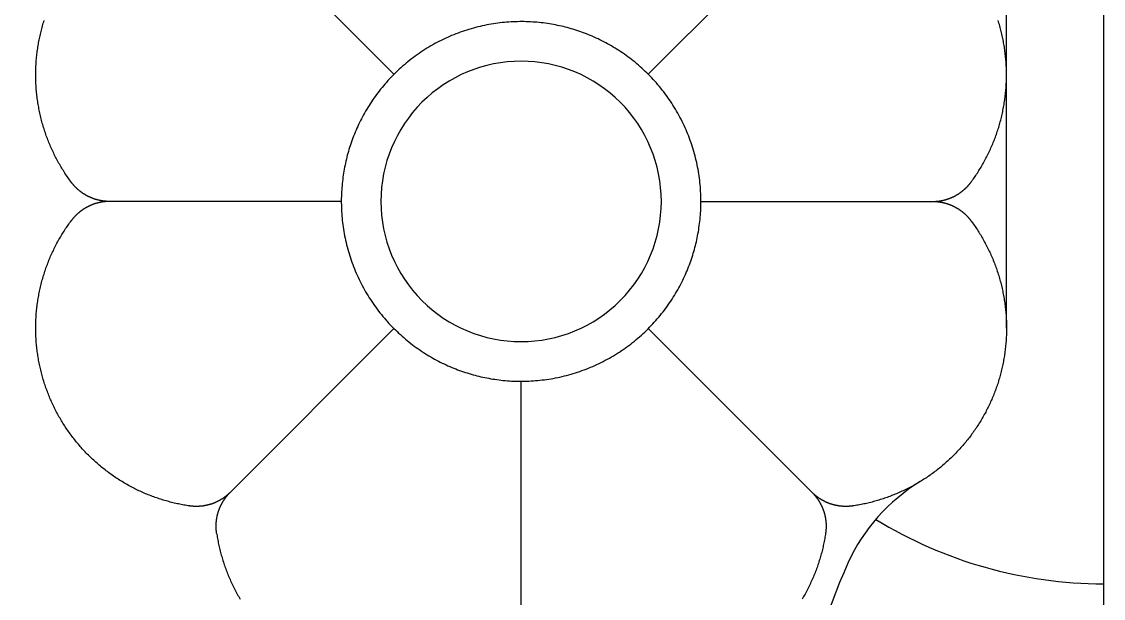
# Model space of a CAD drawing. Extents: x -111 to 2985, y -118 to 122.
# Drawn here: x 109.58 to 115.93, y 108.78 to 112.16 of the extents above; entities that cross this region are included whole.
import ezdxf

# ---------------------------------------------------------------- set-up
doc = ezdxf.new("R2010")
doc.units = 0
doc.layers.add('LAYER_03', color=5, linetype='CONTINUOUS')

msp = doc.modelspace()

# ---------------------------------------------------------------- linework, layer by layer
at = {"layer": 'LAYER_03'}
for points in [[(115.9333, 121.5617), (115.9333, 84.8376)], [(115.3644, 110.363), (115.3644, 114.7293)], [(110.8041, 112.8158), (111.7666, 111.8533)], [(113.2602, 111.8533), (114.2227, 112.8158)], [(111.4573, 111.1065), (110.0961, 111.1065), (110.0941, 111.1065), (110.0921, 111.1065), (110.0902, 111.1065), (110.0882, 111.1066), (110.0862, 111.1067), (110.0842, 111.1067), (110.0823, 111.1068), (110.0803, 111.1069), (110.0783, 111.107), (110.0763, 111.1072), (110.0743, 111.1073), (110.0723, 111.1075), (110.0703, 111.1077), (110.0683, 111.1079), (110.0663, 111.1081), (110.0643, 111.1083), (110.0623, 111.1085), (110.0603, 111.1088), (110.0583, 111.109), (110.0563, 111.1093), (110.0543, 111.1096), (110.0523, 111.1099), (110.0503, 111.1102), (110.0483, 111.1106), (110.0463, 111.1109), (110.0443, 111.1113), (110.0423, 111.1117), (110.0403, 111.1121), (110.0383, 111.1125), (110.0363, 111.1129), (110.0343, 111.1134), (110.0323, 111.1138), (110.0303, 111.1143), (110.0283, 111.1148), (110.0263, 111.1153), (110.0243, 111.1158), (110.0224, 111.1164), (110.0204, 111.1169), (110.0184, 111.1175), (110.0164, 111.118), (110.0144, 111.1186), (110.0125, 111.1192), (110.0105, 111.1199), (110.0085, 111.1205), (110.0066, 111.1212), (110.0046, 111.1218), (110.0027, 111.1225), (110.0007, 111.1232), (109.9988, 111.1239), (109.9969, 111.1246), (109.9949, 111.1254), (109.993, 111.1261), (109.9911, 111.1269), (109.9891, 111.1277), (109.9872, 111.1285), (109.9853, 111.1293), (109.9834, 111.1301), (109.9815, 111.131), (109.9796, 111.1318), (109.9777, 111.1327), (109.9759, 111.1336), (109.974, 111.1345), (109.9721, 111.1354), (109.9703, 111.1363), (109.9684, 111.1372), (109.9666, 111.1382), (109.9647, 111.1392), (109.9629, 111.1401), (109.9611, 111.1411), (109.9593, 111.1421), (109.9575, 111.1432), (109.9557, 111.1442), (109.9539, 111.1452), (109.9521, 111.1463), (109.9503, 111.1474), (109.9485, 111.1485), (109.9468, 111.1496), (109.945, 111.1507), (109.9433, 111.1518), (109.9416, 111.1529), (109.9398, 111.1541), (109.9381, 111.1552), (109.9364, 111.1564), (109.9347, 111.1576), (109.9331, 111.1588), (109.9314, 111.16), (109.9297, 111.1612), (109.9281, 111.1624), (109.9264, 111.1637), (109.9248, 111.1649), (109.9232, 111.1662), (109.9216, 111.1675), (109.9199, 111.1687), (109.9184, 111.17), (109.9168, 111.1713), (109.9152, 111.1727), (109.9136, 111.174), (109.9121, 111.1753), (109.9106, 111.1767), (109.909, 111.178), (109.9075, 111.1794), (109.906, 111.1808), (109.9045, 111.1822), (109.9031, 111.1835), (109.9016, 111.1849), (109.9001, 111.1864), (109.8987, 111.1878), (109.8973, 111.1892), (109.8958, 111.1907), (109.8944, 111.1921), (109.893, 111.1936), (109.8917, 111.195), (109.8903, 111.1965), (109.8889, 111.198), (109.8876, 111.1995), (109.8862, 111.201), (109.8849, 111.2025), (109.8836, 111.204), (109.8823, 111.2055), (109.881, 111.207), (109.8798, 111.2085), (109.8785, 111.2101), (109.8773, 111.2116), (109.876, 111.2132), (109.8748, 111.2147), (109.8736, 111.2163), (109.8724, 111.2179), (109.8712, 111.2194), (109.8664, 111.226), (109.8616, 111.2326), (109.8568, 111.2393), (109.8521, 111.246), (109.8474, 111.2527), (109.8428, 111.2595), (109.8382, 111.2664), (109.8337, 111.2733), (109.8292, 111.2803), (109.8247, 111.2873), (109.8203, 111.2943), (109.816, 111.3014), (109.8117, 111.3085), (109.8074, 111.3157), (109.8032, 111.323), (109.7991, 111.3302), (109.795, 111.3376), (109.7909, 111.3449), (109.7869, 111.3523), (109.783, 111.3598), (109.7791, 111.3673), (109.7753, 111.3748), (109.7715, 111.3824), (109.7678, 111.39), (109.7641, 111.3977), (109.7605, 111.4054), (109.757, 111.4131), (109.7535, 111.4209), (109.75, 111.4287), (109.7467, 111.4365), (109.7433, 111.4444), (109.7401, 111.4523), (109.7369, 111.4603), (109.7338, 111.4682), (109.7307, 111.4763), (109.7277, 111.4843), (109.7247, 111.4924), (109.7218, 111.5005), (109.719, 111.5087), (109.7163, 111.5168), (109.7136, 111.525), (109.711, 111.5333), (109.7084, 111.5415), (109.7059, 111.5498), (109.7035, 111.5581), (109.7011, 111.5665), (109.6988, 111.5748), (109.6966, 111.5832), (109.6945, 111.5916), (109.6924, 111.6), (109.6903, 111.6085), (109.6884, 111.6169), (109.6865, 111.6254), (109.6847, 111.6339), (109.6829, 111.6425), (109.6813, 111.651), (109.6797, 111.6596), (109.6781, 111.6681), (109.6767, 111.6767), (109.6753, 111.6853), (109.674, 111.6939), (109.6727, 111.7025), (109.6715, 111.7112), (109.6704, 111.7198), (109.6694, 111.7285), (109.6684, 111.7371), (109.6675, 111.7458), (109.6667, 111.7545), (109.6659, 111.7631), (109.6653, 111.7718), (109.6647, 111.7805), (109.6641, 111.7892), (109.6636, 111.7979), (109.6633, 111.8066), (109.6629, 111.8153), (109.6627, 111.824), (109.6625, 111.8326), (109.6624, 111.8413), (109.6624, 111.85), (109.6624, 111.8587), (109.6625, 111.8674), (109.6627, 111.876), (109.6629, 111.8847), (109.6633, 111.8933), (109.6636, 111.902), (109.6641, 111.9106), (109.6646, 111.9192), (109.6652, 111.9279), (109.6659, 111.9365), (109.6667, 111.945), (109.6675, 111.9536), (109.6683, 111.9622), (109.6693, 111.9707), (109.6703, 111.9792), (109.6714, 111.9877), (109.6725, 111.9962), (109.6738, 112.0047), (109.6751, 112.0132), (109.6764, 112.0216), (109.6778, 112.03), (109.6793, 112.0384), (109.6809, 112.0468), (109.6825, 112.0551), (109.6842, 112.0634), (109.6859, 112.0717), (109.6877, 112.08), (109.6896, 112.0882), (109.6915, 112.0964), (109.6935, 112.1046), (109.6956, 112.1128), (109.6977, 112.1209), (109.6999, 112.129), (109.7021, 112.1371), (109.7045, 112.1451), (109.7068, 112.1531), (109.7092, 112.1611), (109.7117, 112.1691)], [(113.5695, 111.1065), (114.9307, 111.1065), (114.9327, 111.1065), (114.9347, 111.1065), (114.9366, 111.1065), (114.9386, 111.1066), (114.9406, 111.1067), (114.9426, 111.1067), (114.9445, 111.1068), (114.9465, 111.1069), (114.9485, 111.107), (114.9505, 111.1072), (114.9525, 111.1073), (114.9545, 111.1075), (114.9565, 111.1077), (114.9585, 111.1079), (114.9605, 111.1081), (114.9625, 111.1083), (114.9645, 111.1085), (114.9665, 111.1088), (114.9685, 111.109), (114.9705, 111.1093), (114.9725, 111.1096), (114.9745, 111.1099), (114.9765, 111.1102), (114.9785, 111.1106), (114.9805, 111.1109), (114.9825, 111.1113), (114.9845, 111.1117), (114.9865, 111.1121), (114.9885, 111.1125), (114.9905, 111.1129), (114.9925, 111.1134), (114.9945, 111.1138), (114.9965, 111.1143), (114.9985, 111.1148), (115.0005, 111.1153), (115.0025, 111.1158), (115.0044, 111.1164), (115.0064, 111.1169), (115.0084, 111.1175), (115.0104, 111.118), (115.0123, 111.1186), (115.0143, 111.1192), (115.0163, 111.1199), (115.0182, 111.1205), (115.0202, 111.1212), (115.0222, 111.1218), (115.0241, 111.1225), (115.0261, 111.1232), (115.028, 111.1239), (115.0299, 111.1246), (115.0319, 111.1254), (115.0338, 111.1261), (115.0357, 111.1269), (115.0377, 111.1277), (115.0396, 111.1285), (115.0415, 111.1293), (115.0434, 111.1301), (115.0453, 111.131), (115.0472, 111.1318), (115.0491, 111.1327), (115.0509, 111.1336), (115.0528, 111.1345), (115.0547, 111.1354), (115.0565, 111.1363), (115.0584, 111.1372), (115.0602, 111.1382), (115.0621, 111.1392), (115.0639, 111.1401), (115.0657, 111.1411), (115.0675, 111.1421), (115.0693, 111.1432), (115.0711, 111.1442), (115.0729, 111.1452), (115.0747, 111.1463), (115.0765, 111.1474), (115.0783, 111.1485), (115.08, 111.1496), (115.0818, 111.1507), (115.0835, 111.1518), (115.0852, 111.1529), (115.0869, 111.1541), (115.0887, 111.1552), (115.0904, 111.1564), (115.0921, 111.1576), (115.0937, 111.1588), (115.0954, 111.16), (115.0971, 111.1612), (115.0987, 111.1624), (115.1004, 111.1637), (115.102, 111.1649), (115.1036, 111.1662), (115.1052, 111.1675), (115.1068, 111.1687), (115.1084, 111.17), (115.11, 111.1713), (115.1116, 111.1727), (115.1131, 111.174), (115.1147, 111.1753), (115.1162, 111.1767), (115.1178, 111.178), (115.1193, 111.1794), (115.1208, 111.1808), (115.1223, 111.1822), (115.1237, 111.1835), (115.1252, 111.1849), (115.1267, 111.1864), (115.1281, 111.1878), (115.1295, 111.1892), (115.131, 111.1907), (115.1324, 111.1921), (115.1338, 111.1936), (115.1351, 111.195), (115.1365, 111.1965), (115.1379, 111.198), (115.1392, 111.1995), (115.1406, 111.201), (115.1419, 111.2025), (115.1432, 111.204), (115.1445, 111.2055), (115.1458, 111.207), (115.147, 111.2085), (115.1483, 111.2101), (115.1495, 111.2116), (115.1508, 111.2132), (115.152, 111.2147), (115.1532, 111.2163), (115.1544, 111.2179), (115.1556, 111.2194), (115.1604, 111.226), (115.1652, 111.2326), (115.17, 111.2393), (115.1747, 111.246), (115.1794, 111.2527), (115.184, 111.2595), (115.1886, 111.2664), (115.1931, 111.2733), (115.1976, 111.2803), (115.2021, 111.2873), (115.2065, 111.2943), (115.2108, 111.3014), (115.2151, 111.3085), (115.2194, 111.3157), (115.2236, 111.323), (115.2277, 111.3302), (115.2318, 111.3376), (115.2359, 111.3449), (115.2399, 111.3523), (115.2438, 111.3598), (115.2477, 111.3673), (115.2515, 111.3748), (115.2553, 111.3824), (115.259, 111.39), (115.2627, 111.3977), (115.2663, 111.4054), (115.2698, 111.4131), (115.2733, 111.4209), (115.2768, 111.4287), (115.2801, 111.4365), (115.2835, 111.4444), (115.2867, 111.4523), (115.2899, 111.4603), (115.293, 111.4682), (115.2961, 111.4763), (115.2991, 111.4843), (115.3021, 111.4924), (115.3049, 111.5005), (115.3078, 111.5087), (115.3105, 111.5168), (115.3132, 111.525), (115.3158, 111.5333), (115.3184, 111.5415), (115.3209, 111.5498), (115.3233, 111.5581), (115.3257, 111.5665), (115.328, 111.5748), (115.3302, 111.5832), (115.3323, 111.5916), (115.3344, 111.6), (115.3365, 111.6085), (115.3384, 111.6169), (115.3403, 111.6254), (115.3421, 111.6339), (115.3438, 111.6425), (115.3455, 111.651), (115.3471, 111.6596), (115.3487, 111.6681), (115.3501, 111.6767), (115.3515, 111.6853), (115.3528, 111.6939), (115.3541, 111.7025), (115.3553, 111.7112), (115.3564, 111.7198), (115.3574, 111.7285), (115.3584, 111.7371), (115.3593, 111.7458), (115.3601, 111.7545), (115.3609, 111.7631), (115.3615, 111.7718), (115.3621, 111.7805), (115.3627, 111.7892), (115.3631, 111.7979), (115.3635, 111.8066), (115.3639, 111.8153), (115.3641, 111.824), (115.3643, 111.8326), (115.3644, 111.8413), (115.3644, 111.85), (115.3644, 111.8587), (115.3643, 111.8674), (115.3641, 111.876), (115.3639, 111.8847), (115.3635, 111.8933), (115.3631, 111.902), (115.3627, 111.9106), (115.3622, 111.9192), (115.3616, 111.9279), (115.3609, 111.9365), (115.3601, 111.945), (115.3593, 111.9536), (115.3585, 111.9622), (115.3575, 111.9707), (115.3565, 111.9792), (115.3554, 111.9877), (115.3543, 111.9962), (115.353, 112.0047), (115.3517, 112.0132), (115.3504, 112.0216), (115.349, 112.03), (115.3475, 112.0384), (115.3459, 112.0468), (115.3443, 112.0551), (115.3426, 112.0634), (115.3409, 112.0717), (115.3391, 112.08), (115.3372, 112.0882), (115.3353, 112.0964), (115.3333, 112.1046), (115.3312, 112.1128), (115.3291, 112.1209), (115.3269, 112.129), (115.3246, 112.1371), (115.3223, 112.1451), (115.32, 112.1531), (115.3175, 112.1611), (115.3151, 112.1691)], [(110.0961, 111.1065), (110.0941, 111.1065), (110.0921, 111.1065), (110.0902, 111.1064), (110.0882, 111.1064), (110.0862, 111.1063), (110.0842, 111.1062), (110.0823, 111.1061), (110.0803, 111.106), (110.0783, 111.1059), (110.0763, 111.1058), (110.0743, 111.1056), (110.0723, 111.1055), (110.0703, 111.1053), (110.0683, 111.1051), (110.0663, 111.1049), (110.0643, 111.1047), (110.0623, 111.1044), (110.0603, 111.1042), (110.0583, 111.1039), (110.0563, 111.1036), (110.0543, 111.1033), (110.0523, 111.103), (110.0503, 111.1027), (110.0483, 111.1024), (110.0463, 111.102), (110.0443, 111.1017), (110.0423, 111.1013), (110.0403, 111.1009), (110.0383, 111.1005), (110.0363, 111.1), (110.0343, 111.0996), (110.0323, 111.0991), (110.0303, 111.0987), (110.0283, 111.0982), (110.0263, 111.0977), (110.0243, 111.0971), (110.0224, 111.0966), (110.0204, 111.0961), (110.0184, 111.0955), (110.0164, 111.0949), (110.0144, 111.0943), (110.0125, 111.0937), (110.0105, 111.0931), (110.0085, 111.0925), (110.0066, 111.0918), (110.0046, 111.0911), (110.0027, 111.0905), (110.0007, 111.0898), (109.9988, 111.0891), (109.9969, 111.0883), (109.9949, 111.0876), (109.993, 111.0868), (109.9911, 111.0861), (109.9891, 111.0853), (109.9872, 111.0845), (109.9853, 111.0837), (109.9834, 111.0828), (109.9815, 111.082), (109.9796, 111.0811), (109.9777, 111.0803), (109.9759, 111.0794), (109.974, 111.0785), (109.9721, 111.0776), (109.9703, 111.0767), (109.9684, 111.0757), (109.9666, 111.0748), (109.9647, 111.0738), (109.9629, 111.0728), (109.9611, 111.0718), (109.9593, 111.0708), (109.9575, 111.0698), (109.9557, 111.0688), (109.9539, 111.0677), (109.9521, 111.0667), (109.9503, 111.0656), (109.9485, 111.0645), (109.9468, 111.0634), (109.945, 111.0623), (109.9433, 111.0612), (109.9416, 111.06), (109.9398, 111.0589), (109.9381, 111.0577), (109.9364, 111.0566), (109.9347, 111.0554), (109.9331, 111.0542), (109.9314, 111.053), (109.9297, 111.0518), (109.9281, 111.0505), (109.9264, 111.0493), (109.9248, 111.048), (109.9232, 111.0468), (109.9216, 111.0455), (109.9199, 111.0442), (109.9184, 111.0429), (109.9168, 111.0416), (109.9152, 111.0403), (109.9136, 111.039), (109.9121, 111.0376), (109.9106, 111.0363), (109.909, 111.0349), (109.9075, 111.0336), (109.906, 111.0322), (109.9045, 111.0308), (109.9031, 111.0294), (109.9016, 111.028), (109.9001, 111.0266), (109.8987, 111.0252), (109.8973, 111.0237), (109.8958, 111.0223), (109.8944, 111.0209), (109.893, 111.0194), (109.8917, 111.0179), (109.8903, 111.0165), (109.8889, 111.015), (109.8876, 111.0135), (109.8862, 111.012), (109.8849, 111.0105), (109.8836, 111.009), (109.8823, 111.0075), (109.881, 111.006), (109.8798, 111.0044), (109.8785, 111.0029), (109.8773, 111.0013), (109.876, 110.9998), (109.8748, 110.9982), (109.8736, 110.9967), (109.8724, 110.9951), (109.8712, 110.9935)], [(114.9307, 111.1065), (114.9327, 111.1065), (114.9347, 111.1065), (114.9366, 111.1064), (114.9386, 111.1064), (114.9406, 111.1063), (114.9426, 111.1062), (114.9445, 111.1061), (114.9465, 111.106), (114.9485, 111.1059), (114.9505, 111.1058), (114.9525, 111.1056), (114.9545, 111.1055), (114.9565, 111.1053), (114.9585, 111.1051), (114.9605, 111.1049), (114.9625, 111.1047), (114.9645, 111.1044), (114.9665, 111.1042), (114.9685, 111.1039), (114.9705, 111.1036), (114.9725, 111.1033), (114.9745, 111.103), (114.9765, 111.1027), (114.9785, 111.1024), (114.9805, 111.102), (114.9825, 111.1017), (114.9845, 111.1013), (114.9865, 111.1009), (114.9885, 111.1005), (114.9905, 111.1), (114.9925, 111.0996), (114.9945, 111.0991), (114.9965, 111.0987), (114.9985, 111.0982), (115.0005, 111.0977), (115.0025, 111.0971), (115.0044, 111.0966), (115.0064, 111.0961), (115.0084, 111.0955), (115.0104, 111.0949), (115.0123, 111.0943), (115.0143, 111.0937), (115.0163, 111.0931), (115.0182, 111.0925), (115.0202, 111.0918), (115.0222, 111.0911), (115.0241, 111.0905), (115.0261, 111.0898), (115.028, 111.0891), (115.0299, 111.0883), (115.0319, 111.0876), (115.0338, 111.0868), (115.0357, 111.0861), (115.0377, 111.0853), (115.0396, 111.0845), (115.0415, 111.0837), (115.0434, 111.0828), (115.0453, 111.082), (115.0472, 111.0811), (115.0491, 111.0803), (115.0509, 111.0794), (115.0528, 111.0785), (115.0547, 111.0776), (115.0565, 111.0767), (115.0584, 111.0757), (115.0602, 111.0748), (115.0621, 111.0738), (115.0639, 111.0728), (115.0657, 111.0718), (115.0675, 111.0708), (115.0693, 111.0698), (115.0711, 111.0688), (115.0729, 111.0677), (115.0747, 111.0667), (115.0765, 111.0656), (115.0783, 111.0645), (115.08, 111.0634), (115.0818, 111.0623), (115.0835, 111.0612), (115.0852, 111.06), (115.0869, 111.0589), (115.0887, 111.0577), (115.0904, 111.0566), (115.0921, 111.0554), (115.0937, 111.0542), (115.0954, 111.053), (115.0971, 111.0518), (115.0987, 111.0505), (115.1004, 111.0493), (115.102, 111.048), (115.1036, 111.0468), (115.1052, 111.0455), (115.1068, 111.0442), (115.1084, 111.0429), (115.11, 111.0416), (115.1116, 111.0403), (115.1131, 111.039), (115.1147, 111.0376), (115.1162, 111.0363), (115.1178, 111.0349), (115.1193, 111.0336), (115.1208, 111.0322), (115.1223, 111.0308), (115.1237, 111.0294), (115.1252, 111.028), (115.1267, 111.0266), (115.1281, 111.0252), (115.1295, 111.0237), (115.131, 111.0223), (115.1324, 111.0209), (115.1338, 111.0194), (115.1351, 111.0179), (115.1365, 111.0165), (115.1379, 111.015), (115.1392, 111.0135), (115.1406, 111.012), (115.1419, 111.0105), (115.1432, 111.009), (115.1445, 111.0075), (115.1458, 111.006), (115.147, 111.0044), (115.1483, 111.0029), (115.1495, 111.0013), (115.1508, 110.9998), (115.152, 110.9982), (115.1532, 110.9967), (115.1544, 110.9951), (115.1556, 110.9935)], [(111.7666, 110.3597), (110.8041, 109.3972), (110.8027, 109.3958), (110.8013, 109.3944), (110.7999, 109.393), (110.7984, 109.3917), (110.797, 109.3903), (110.7955, 109.389), (110.7941, 109.3876), (110.7926, 109.3863), (110.7911, 109.385), (110.7896, 109.3837), (110.7881, 109.3824), (110.7866, 109.3811), (110.785, 109.3798), (110.7835, 109.3785), (110.7819, 109.3772), (110.7804, 109.376), (110.7788, 109.3747), (110.7772, 109.3735), (110.7756, 109.3723), (110.774, 109.3711), (110.7723, 109.3699), (110.7707, 109.3687), (110.7691, 109.3675), (110.7674, 109.3663), (110.7657, 109.3651), (110.7641, 109.364), (110.7624, 109.3628), (110.7607, 109.3617), (110.759, 109.3606), (110.7573, 109.3595), (110.7555, 109.3584), (110.7538, 109.3573), (110.7521, 109.3562), (110.7503, 109.3551), (110.7485, 109.3541), (110.7468, 109.3531), (110.745, 109.352), (110.7432, 109.351), (110.7414, 109.35), (110.7396, 109.349), (110.7378, 109.3481), (110.736, 109.3471), (110.7341, 109.3461), (110.7323, 109.3452), (110.7304, 109.3443), (110.7286, 109.3434), (110.7267, 109.3425), (110.7249, 109.3416), (110.723, 109.3407), (110.7211, 109.3399), (110.7192, 109.339), (110.7173, 109.3382), (110.7154, 109.3374), (110.7135, 109.3366), (110.7116, 109.3358), (110.7096, 109.335), (110.7077, 109.3342), (110.7058, 109.3335), (110.7038, 109.3328), (110.7019, 109.332), (110.6999, 109.3313), (110.698, 109.3306), (110.696, 109.33), (110.694, 109.3293), (110.6921, 109.3287), (110.6901, 109.328), (110.6881, 109.3274), (110.6861, 109.3268), (110.6841, 109.3262), (110.6821, 109.3257), (110.6801, 109.3251), (110.6781, 109.3246), (110.6761, 109.324), (110.6741, 109.3235), (110.6721, 109.323), (110.6701, 109.3225), (110.6681, 109.3221), (110.6661, 109.3216), (110.664, 109.3212), (110.662, 109.3208), (110.66, 109.3204), (110.6579, 109.32), (110.6559, 109.3196), (110.6539, 109.3192), (110.6518, 109.3189), (110.6498, 109.3185), (110.6478, 109.3182), (110.6457, 109.3179), (110.6437, 109.3176), (110.6417, 109.3174), (110.6396, 109.3171), (110.6376, 109.3169), (110.6355, 109.3167), (110.6335, 109.3164), (110.6314, 109.3163), (110.6294, 109.3161), (110.6274, 109.3159), (110.6253, 109.3158), (110.6233, 109.3156), (110.6213, 109.3155), (110.6192, 109.3154), (110.6172, 109.3153), (110.6151, 109.3152), (110.6131, 109.3152), (110.6111, 109.3151), (110.6091, 109.3151), (110.607, 109.3151), (110.605, 109.3151), (110.603, 109.3151), (110.601, 109.3151), (110.599, 109.3152), (110.5969, 109.3152), (110.5949, 109.3153), (110.5929, 109.3154), (110.5909, 109.3155), (110.5889, 109.3156), (110.5869, 109.3157), (110.5849, 109.3159), (110.5829, 109.316), (110.581, 109.3162), (110.579, 109.3164), (110.577, 109.3166), (110.575, 109.3168), (110.5731, 109.317), (110.5711, 109.3173), (110.5691, 109.3175), (110.5672, 109.3178), (110.5652, 109.3181), (110.5572, 109.3193), (110.5491, 109.3205), (110.541, 109.3219), (110.5329, 109.3233), (110.5249, 109.3248), (110.5168, 109.3263), (110.5087, 109.3279), (110.5006, 109.3296), (110.4925, 109.3313), (110.4844, 109.3331), (110.4763, 109.335), (110.4682, 109.337), (110.4601, 109.339), (110.452, 109.341), (110.4439, 109.3432), (110.4359, 109.3454), (110.4278, 109.3477), (110.4197, 109.35), (110.4117, 109.3524), (110.4036, 109.3549), (110.3956, 109.3575), (110.3875, 109.3601), (110.3795, 109.3628), (110.3715, 109.3655), (110.3635, 109.3683), (110.3555, 109.3712), (110.3475, 109.3742), (110.3395, 109.3772), (110.3316, 109.3803), (110.3236, 109.3835), (110.3157, 109.3867), (110.3078, 109.39), (110.2999, 109.3934), (110.2921, 109.3968), (110.2842, 109.4003), (110.2764, 109.4038), (110.2686, 109.4075), (110.2609, 109.4112), (110.2531, 109.4149), (110.2454, 109.4188), (110.2377, 109.4227), (110.23, 109.4266), (110.2223, 109.4307), (110.2147, 109.4348), (110.2071, 109.4389), (110.1996, 109.4432), (110.192, 109.4474), (110.1845, 109.4518), (110.1771, 109.4562), (110.1696, 109.4607), (110.1622, 109.4652), (110.1549, 109.4699), (110.1475, 109.4745), (110.1402, 109.4793), (110.133, 109.484), (110.1258, 109.4889), (110.1186, 109.4938), (110.1114, 109.4988), (110.1043, 109.5038), (110.0973, 109.5089), (110.0902, 109.5141), (110.0832, 109.5193), (110.0763, 109.5246), (110.0694, 109.5299), (110.0626, 109.5353), (110.0558, 109.5407), (110.049, 109.5462), (110.0423, 109.5517), (110.0356, 109.5574), (110.029, 109.563), (110.0224, 109.5687), (110.0159, 109.5745), (110.0094, 109.5803), (110.003, 109.5862), (109.9966, 109.5921), (109.9903, 109.5981), (109.984, 109.6041), (109.9778, 109.6101), (109.9717, 109.6163), (109.9655, 109.6224), (109.9595, 109.6286), (109.9535, 109.6349), (109.9475, 109.6412), (109.9416, 109.6475), (109.9358, 109.6539), (109.93, 109.6603), (109.9243, 109.6668), (109.9187, 109.6733), (109.913, 109.6799), (109.9075, 109.6865), (109.902, 109.6931), (109.8966, 109.6998), (109.8912, 109.7065), (109.8859, 109.7132), (109.8806, 109.72), (109.8755, 109.7268), (109.8703, 109.7337), (109.8653, 109.7406), (109.8603, 109.7475), (109.8553, 109.7545), (109.8504, 109.7614), (109.8456, 109.7685), (109.8409, 109.7755), (109.8362, 109.7826), (109.8315, 109.7897), (109.827, 109.7968), (109.8225, 109.804), (109.818, 109.8111), (109.8137, 109.8183), (109.8093, 109.8256), (109.8051, 109.8328), (109.8009, 109.8401), (109.7968, 109.8474), (109.7927, 109.8547), (109.7887, 109.862), (109.7848, 109.8694), (109.781, 109.8768), (109.7772, 109.8842), (109.7734, 109.8916), (109.7698, 109.899), (109.7662, 109.9064), (109.7626, 109.9139), (109.7592, 109.9213), (109.7557, 109.9288), (109.7524, 109.9363), (109.7491, 109.9438), (109.7459, 109.9513), (109.7428, 109.9588), (109.7397, 109.9664), (109.7366, 109.974), (109.7336, 109.9816), (109.7307, 109.9893), (109.7278, 109.997), (109.725, 110.0047), (109.7222, 110.0125), (109.7195, 110.0203), (109.7169, 110.0281), (109.7143, 110.036), (109.7117, 110.0439), (109.7092, 110.0518), (109.7068, 110.0598), (109.7045, 110.0678), (109.7021, 110.0759), (109.6999, 110.0839), (109.6977, 110.092), (109.6956, 110.1002), (109.6935, 110.1083), (109.6915, 110.1165), (109.6896, 110.1247), (109.6877, 110.133), (109.6859, 110.1412), (109.6842, 110.1495), (109.6825, 110.1579), (109.6809, 110.1662), (109.6793, 110.1746), (109.6778, 110.183), (109.6764, 110.1914), (109.6751, 110.1998), (109.6738, 110.2083), (109.6725, 110.2167), (109.6714, 110.2252), (109.6703, 110.2337), (109.6693, 110.2423), (109.6683, 110.2508), (109.6675, 110.2594), (109.6667, 110.2679), (109.6659, 110.2765), (109.6652, 110.2851), (109.6646, 110.2937), (109.6641, 110.3023), (109.6636, 110.311), (109.6633, 110.3196), (109.6629, 110.3283), (109.6627, 110.3369), (109.6625, 110.3456), (109.6624, 110.3543), (109.6624, 110.3629), (109.6624, 110.3716), (109.6625, 110.3803), (109.6627, 110.389), (109.6629, 110.3977), (109.6633, 110.4064), (109.6636, 110.4151), (109.6641, 110.4238), (109.6647, 110.4325), (109.6653, 110.4411), (109.6659, 110.4498), (109.6667, 110.4585), (109.6675, 110.4672), (109.6684, 110.4758), (109.6694, 110.4845), (109.6704, 110.4931), (109.6715, 110.5018), (109.6727, 110.5104), (109.674, 110.519), (109.6753, 110.5277), (109.6767, 110.5363), (109.6781, 110.5448), (109.6797, 110.5534), (109.6813, 110.562), (109.6829, 110.5705), (109.6847, 110.579), (109.6865, 110.5875), (109.6884, 110.596), (109.6903, 110.6045), (109.6924, 110.6129), (109.6945, 110.6214), (109.6966, 110.6298), (109.6988, 110.6382), (109.7011, 110.6465), (109.7035, 110.6548), (109.7059, 110.6632), (109.7084, 110.6714), (109.711, 110.6797), (109.7136, 110.6879), (109.7163, 110.6961), (109.719, 110.7043), (109.7218, 110.7124), (109.7247, 110.7206), (109.7277, 110.7286), (109.7307, 110.7367), (109.7338, 110.7447), (109.7369, 110.7527), (109.7401, 110.7607), (109.7433, 110.7686), (109.7467, 110.7764), (109.75, 110.7843), (109.7535, 110.7921), (109.757, 110.7999), (109.7605, 110.8076), (109.7641, 110.8153), (109.7678, 110.823), (109.7715, 110.8306), (109.7753, 110.8381), (109.7791, 110.8457), (109.783, 110.8532), (109.7869, 110.8606), (109.7909, 110.868), (109.795, 110.8754), (109.7991, 110.8827), (109.8032, 110.89), (109.8074, 110.8972), (109.8117, 110.9044), (109.816, 110.9116), (109.8203, 110.9187), (109.8247, 110.9257), (109.8292, 110.9327), (109.8337, 110.9397), (109.8382, 110.9466), (109.8428, 110.9534), (109.8474, 110.9602), (109.8521, 110.967), (109.8568, 110.9737), (109.8616, 110.9804), (109.8664, 110.987), (109.8712, 110.9935)], [(115.1556, 110.9935), (115.1604, 110.987), (115.1652, 110.9804), (115.17, 110.9737), (115.1747, 110.967), (115.1794, 110.9602), (115.184, 110.9534), (115.1886, 110.9466), (115.1931, 110.9397), (115.1976, 110.9327), (115.2021, 110.9257), (115.2065, 110.9187), (115.2108, 110.9116), (115.2151, 110.9044), (115.2194, 110.8972), (115.2236, 110.89), (115.2277, 110.8827), (115.2318, 110.8754), (115.2359, 110.868), (115.2399, 110.8606), (115.2438, 110.8532), (115.2477, 110.8457), (115.2515, 110.8381), (115.2553, 110.8306), (115.259, 110.823), (115.2627, 110.8153), (115.2663, 110.8076), (115.2698, 110.7999), (115.2733, 110.7921), (115.2768, 110.7843), (115.2801, 110.7764), (115.2835, 110.7686), (115.2867, 110.7607), (115.2899, 110.7527), (115.293, 110.7447), (115.2961, 110.7367), (115.2991, 110.7286), (115.3021, 110.7206), (115.3049, 110.7124), (115.3078, 110.7043), (115.3105, 110.6961), (115.3132, 110.6879), (115.3158, 110.6797), (115.3184, 110.6714), (115.3209, 110.6632), (115.3233, 110.6548), (115.3257, 110.6465), (115.328, 110.6382), (115.3302, 110.6298), (115.3323, 110.6214), (115.3344, 110.6129), (115.3365, 110.6045), (115.3384, 110.596), (115.3403, 110.5875), (115.3421, 110.579), (115.3438, 110.5705), (115.3455, 110.562), (115.3471, 110.5534), (115.3487, 110.5448), (115.3501, 110.5363), (115.3515, 110.5277), (115.3528, 110.519), (115.3541, 110.5104), (115.3553, 110.5018), (115.3564, 110.4931), (115.3574, 110.4845), (115.3584, 110.4758), (115.3593, 110.4672), (115.3601, 110.4585), (115.3609, 110.4498), (115.3615, 110.4411), (115.3621, 110.4325), (115.3627, 110.4238), (115.3631, 110.4151), (115.3635, 110.4064), (115.3639, 110.3977), (115.3641, 110.389), (115.3643, 110.3803), (115.3644, 110.3716), (115.3644, 110.3629), (115.3644, 110.3543), (115.3643, 110.3456), (115.3641, 110.3369), (115.3639, 110.3283), (115.3635, 110.3196), (115.3631, 110.311), (115.3627, 110.3023), (115.3622, 110.2937), (115.3616, 110.2851), (115.3609, 110.2765), (115.3601, 110.2679), (115.3593, 110.2594), (115.3585, 110.2508), (115.3575, 110.2423), (115.3565, 110.2337), (115.3554, 110.2252), (115.3543, 110.2167), (115.353, 110.2083), (115.3517, 110.1998), (115.3504, 110.1914), (115.349, 110.183), (115.3475, 110.1746), (115.3459, 110.1662), (115.3443, 110.1579), (115.3426, 110.1495), (115.3409, 110.1412), (115.3391, 110.133), (115.3372, 110.1247), (115.3353, 110.1165), (115.3333, 110.1083), (115.3312, 110.1002), (115.3291, 110.092), (115.3269, 110.0839), (115.3246, 110.0759), (115.3223, 110.0678), (115.32, 110.0598), (115.3175, 110.0518), (115.3151, 110.0439), (115.3125, 110.036), (115.3099, 110.0281), (115.3073, 110.0203), (115.3046, 110.0125), (115.3018, 110.0047), (115.299, 109.997), (115.2961, 109.9893), (115.2932, 109.9816), (115.2902, 109.974), (115.2871, 109.9664), (115.284, 109.9588), (115.2809, 109.9513), (115.2777, 109.9438), (115.2744, 109.9363), (115.2711, 109.9288), (115.2676, 109.9213), (115.2642, 109.9139), (115.2606, 109.9064), (115.257, 109.899), (115.2534, 109.8916), (115.2496, 109.8842), (115.2458, 109.8768), (115.242, 109.8694), (115.2381, 109.862), (115.2341, 109.8547), (115.23, 109.8474), (115.2259, 109.8401), (115.2217, 109.8328), (115.2175, 109.8256), (115.2131, 109.8183), (115.2088, 109.8111), (115.2043, 109.804), (115.1998, 109.7968), (115.1953, 109.7897), (115.1906, 109.7826), (115.1859, 109.7755), (115.1812, 109.7685), (115.1764, 109.7614), (115.1715, 109.7545), (115.1665, 109.7475), (115.1615, 109.7406), (115.1565, 109.7337), (115.1513, 109.7268), (115.1461, 109.72), (115.1409, 109.7132), (115.1356, 109.7065), (115.1302, 109.6998), (115.1248, 109.6931), (115.1193, 109.6865), (115.1138, 109.6799), (115.1081, 109.6733), (115.1025, 109.6668), (115.0968, 109.6603), (115.091, 109.6539), (115.0851, 109.6475), (115.0793, 109.6412), (115.0733, 109.6349), (115.0673, 109.6286), (115.0613, 109.6224), (115.0551, 109.6163), (115.049, 109.6101), (115.0428, 109.6041), (115.0365, 109.5981), (115.0302, 109.5921), (115.0238, 109.5862), (115.0174, 109.5803), (115.0109, 109.5745), (115.0044, 109.5687), (114.9978, 109.563), (114.9912, 109.5574), (114.9845, 109.5517), (114.9778, 109.5462), (114.971, 109.5407), (114.9642, 109.5353), (114.9574, 109.5299), (114.9505, 109.5246), (114.9436, 109.5193), (114.9366, 109.5141), (114.9295, 109.5089), (114.9225, 109.5038), (114.9154, 109.4988), (114.9082, 109.4938), (114.901, 109.4889), (114.8938, 109.484), (114.8866, 109.4793), (114.8793, 109.4745), (114.8719, 109.4699), (114.8646, 109.4652), (114.8572, 109.4607), (114.8497, 109.4562), (114.8423, 109.4518), (114.8348, 109.4474), (114.8272, 109.4432), (114.8197, 109.4389), (114.8121, 109.4348), (114.8044, 109.4307), (114.7968, 109.4266), (114.7891, 109.4227), (114.7814, 109.4188), (114.7737, 109.4149), (114.7659, 109.4112), (114.7582, 109.4075), (114.7504, 109.4038), (114.7426, 109.4003), (114.7347, 109.3968), (114.7268, 109.3934), (114.719, 109.39), (114.7111, 109.3867), (114.7032, 109.3835), (114.6952, 109.3803), (114.6873, 109.3772), (114.6793, 109.3742), (114.6713, 109.3712), (114.6633, 109.3683), (114.6553, 109.3655), (114.6473, 109.3628), (114.6393, 109.3601), (114.6312, 109.3575), (114.6232, 109.3549), (114.6151, 109.3524), (114.6071, 109.35), (114.599, 109.3477), (114.5909, 109.3454), (114.5828, 109.3432), (114.5748, 109.341), (114.5667, 109.339), (114.5586, 109.337), (114.5505, 109.335), (114.5424, 109.3331), (114.5343, 109.3313), (114.5262, 109.3296), (114.5181, 109.3279), (114.51, 109.3263), (114.5019, 109.3248), (114.4938, 109.3233), (114.4858, 109.3219), (114.4777, 109.3205), (114.4696, 109.3193), (114.4616, 109.3181), (114.4596, 109.3178), (114.4577, 109.3175), (114.4557, 109.3173), (114.4537, 109.317), (114.4518, 109.3168), (114.4498, 109.3166), (114.4478, 109.3164), (114.4458, 109.3162), (114.4439, 109.316), (114.4419, 109.3159), (114.4399, 109.3157), (114.4379, 109.3156), (114.4359, 109.3155), (114.4339, 109.3154), (114.4319, 109.3153), (114.4299, 109.3152), (114.4278, 109.3152), (114.4258, 109.3151), (114.4238, 109.3151), (114.4218, 109.3151), (114.4198, 109.3151), (114.4177, 109.3151), (114.4157, 109.3151), (114.4137, 109.3152), (114.4117, 109.3152), (114.4096, 109.3153), (114.4076, 109.3154), (114.4055, 109.3155), (114.4035, 109.3156), (114.4015, 109.3158), (114.3994, 109.3159), (114.3974, 109.3161), (114.3953, 109.3163), (114.3933, 109.3164), (114.3913, 109.3167), (114.3892, 109.3169), (114.3872, 109.3171), (114.3851, 109.3174), (114.3831, 109.3176), (114.3811, 109.3179), (114.379, 109.3182), (114.377, 109.3185), (114.375, 109.3189), (114.3729, 109.3192), (114.3709, 109.3196), (114.3689, 109.32), (114.3668, 109.3204), (114.3648, 109.3208), (114.3628, 109.3212), (114.3607, 109.3216), (114.3587, 109.3221), (114.3567, 109.3225), (114.3547, 109.323), (114.3527, 109.3235), (114.3507, 109.324), (114.3487, 109.3246), (114.3467, 109.3251), (114.3447, 109.3257), (114.3427, 109.3262), (114.3407, 109.3268), (114.3387, 109.3274), (114.3367, 109.328), (114.3347, 109.3287), (114.3328, 109.3293), (114.3308, 109.33), (114.3288, 109.3306), (114.3269, 109.3313), (114.3249, 109.332), (114.323, 109.3328), (114.321, 109.3335), (114.3191, 109.3342), (114.3172, 109.335), (114.3152, 109.3358), (114.3133, 109.3366), (114.3114, 109.3374), (114.3095, 109.3382), (114.3076, 109.339), (114.3057, 109.3399), (114.3038, 109.3407), (114.3019, 109.3416), (114.3001, 109.3425), (114.2982, 109.3434), (114.2964, 109.3443), (114.2945, 109.3452), (114.2927, 109.3461), (114.2908, 109.3471), (114.289, 109.3481), (114.2872, 109.349), (114.2854, 109.35), (114.2836, 109.351), (114.2818, 109.352), (114.28, 109.3531), (114.2783, 109.3541), (114.2765, 109.3551), (114.2747, 109.3562), (114.273, 109.3573), (114.2713, 109.3584), (114.2695, 109.3595), (114.2678, 109.3606), (114.2661, 109.3617), (114.2644, 109.3628), (114.2627, 109.364), (114.2611, 109.3651), (114.2594, 109.3663), (114.2577, 109.3675), (114.2561, 109.3687), (114.2545, 109.3699), (114.2528, 109.3711), (114.2512, 109.3723), (114.2496, 109.3735), (114.248, 109.3747), (114.2464, 109.376), (114.2449, 109.3772), (114.2433, 109.3785), (114.2418, 109.3798), (114.2402, 109.3811), (114.2387, 109.3824), (114.2372, 109.3837), (114.2357, 109.385), (114.2342, 109.3863), (114.2327, 109.3876), (114.2313, 109.389), (114.2298, 109.3903), (114.2284, 109.3917), (114.2269, 109.393), (114.2255, 109.3944), (114.2241, 109.3958), (114.2227, 109.3972), (113.2602, 110.3597)], [(112.5134, 108.6892), (112.5134, 110.0504)], [(110.725, 109.1583), (110.7247, 109.1603), (110.7244, 109.1622), (110.7242, 109.1642), (110.7239, 109.1661), (110.7237, 109.1681), (110.7235, 109.1701), (110.7233, 109.1721), (110.7231, 109.174), (110.7229, 109.176), (110.7228, 109.178), (110.7227, 109.18), (110.7225, 109.182), (110.7224, 109.184), (110.7223, 109.186), (110.7222, 109.188), (110.7221, 109.19), (110.7221, 109.192), (110.722, 109.194), (110.722, 109.1961), (110.722, 109.1981), (110.722, 109.2001), (110.722, 109.2021), (110.7221, 109.2042), (110.7221, 109.2062), (110.7222, 109.2082), (110.7222, 109.2103), (110.7223, 109.2123), (110.7224, 109.2143), (110.7225, 109.2164), (110.7227, 109.2184), (110.7228, 109.2204), (110.723, 109.2225), (110.7232, 109.2245), (110.7234, 109.2266), (110.7236, 109.2286), (110.7238, 109.2307), (110.724, 109.2327), (110.7243, 109.2347), (110.7246, 109.2368), (110.7248, 109.2388), (110.7251, 109.2409), (110.7255, 109.2429), (110.7258, 109.2449), (110.7261, 109.247), (110.7265, 109.249), (110.7269, 109.251), (110.7273, 109.2531), (110.7277, 109.2551), (110.7281, 109.2571), (110.7285, 109.2591), (110.729, 109.2612), (110.7295, 109.2632), (110.7299, 109.2652), (110.7304, 109.2672), (110.7309, 109.2692), (110.7315, 109.2712), (110.732, 109.2732), (110.7326, 109.2752), (110.7331, 109.2772), (110.7337, 109.2792), (110.7343, 109.2812), (110.7349, 109.2832), (110.7356, 109.2852), (110.7362, 109.2871), (110.7369, 109.2891), (110.7376, 109.2911), (110.7382, 109.293), (110.739, 109.295), (110.7397, 109.2969), (110.7404, 109.2989), (110.7411, 109.3008), (110.7419, 109.3027), (110.7427, 109.3047), (110.7435, 109.3066), (110.7443, 109.3085), (110.7451, 109.3104), (110.7459, 109.3123), (110.7468, 109.3142), (110.7476, 109.3161), (110.7485, 109.3179), (110.7494, 109.3198), (110.7503, 109.3217), (110.7512, 109.3235), (110.7521, 109.3254), (110.7531, 109.3272), (110.754, 109.329), (110.755, 109.3309), (110.7559, 109.3327), (110.7569, 109.3345), (110.7579, 109.3363), (110.7589, 109.3381), (110.76, 109.3399), (110.761, 109.3416), (110.7621, 109.3434), (110.7631, 109.3451), (110.7642, 109.3469), (110.7653, 109.3486), (110.7664, 109.3503), (110.7675, 109.3521), (110.7686, 109.3538), (110.7697, 109.3555), (110.7709, 109.3571), (110.772, 109.3588), (110.7732, 109.3605), (110.7744, 109.3621), (110.7756, 109.3638), (110.7768, 109.3654), (110.778, 109.367), (110.7792, 109.3687), (110.7804, 109.3703), (110.7817, 109.3719), (110.7829, 109.3734), (110.7842, 109.375), (110.7854, 109.3766), (110.7867, 109.3781), (110.788, 109.3796), (110.7893, 109.3812), (110.7906, 109.3827), (110.7919, 109.3842), (110.7932, 109.3857), (110.7946, 109.3872), (110.7959, 109.3886), (110.7972, 109.3901), (110.7986, 109.3915), (110.8, 109.393), (110.8013, 109.3944), (110.8027, 109.3958), (110.8041, 109.3972)], [(114.2227, 109.3972), (114.2241, 109.3958), (114.2255, 109.3944), (114.2268, 109.393), (114.2282, 109.3915), (114.2296, 109.3901), (114.2309, 109.3886), (114.2322, 109.3872), (114.2336, 109.3857), (114.2349, 109.3842), (114.2362, 109.3827), (114.2375, 109.3812), (114.2388, 109.3796), (114.2401, 109.3781), (114.2414, 109.3766), (114.2426, 109.375), (114.2439, 109.3734), (114.2451, 109.3719), (114.2464, 109.3703), (114.2476, 109.3687), (114.2488, 109.367), (114.25, 109.3654), (114.2512, 109.3638), (114.2524, 109.3621), (114.2536, 109.3605), (114.2548, 109.3588), (114.2559, 109.3571), (114.257, 109.3555), (114.2582, 109.3538), (114.2593, 109.3521), (114.2604, 109.3503), (114.2615, 109.3486), (114.2626, 109.3469), (114.2637, 109.3451), (114.2647, 109.3434), (114.2658, 109.3416), (114.2668, 109.3399), (114.2678, 109.3381), (114.2689, 109.3363), (114.2699, 109.3345), (114.2709, 109.3327), (114.2718, 109.3309), (114.2728, 109.329), (114.2737, 109.3272), (114.2747, 109.3254), (114.2756, 109.3235), (114.2765, 109.3217), (114.2774, 109.3198), (114.2783, 109.3179), (114.2792, 109.3161), (114.28, 109.3142), (114.2809, 109.3123), (114.2817, 109.3104), (114.2825, 109.3085), (114.2833, 109.3066), (114.2841, 109.3047), (114.2849, 109.3027), (114.2856, 109.3008), (114.2864, 109.2989), (114.2871, 109.2969), (114.2878, 109.295), (114.2885, 109.293), (114.2892, 109.2911), (114.2899, 109.2891), (114.2906, 109.2871), (114.2912, 109.2852), (114.2918, 109.2832), (114.2925, 109.2812), (114.2931, 109.2792), (114.2937, 109.2772), (114.2942, 109.2752), (114.2948, 109.2732), (114.2953, 109.2712), (114.2959, 109.2692), (114.2964, 109.2672), (114.2969, 109.2652), (114.2973, 109.2632), (114.2978, 109.2612), (114.2983, 109.2591), (114.2987, 109.2571), (114.2991, 109.2551), (114.2995, 109.2531), (114.2999, 109.251), (114.3003, 109.249), (114.3007, 109.247), (114.301, 109.2449), (114.3013, 109.2429), (114.3016, 109.2409), (114.3019, 109.2388), (114.3022, 109.2368), (114.3025, 109.2347), (114.3028, 109.2327), (114.303, 109.2307), (114.3032, 109.2286), (114.3034, 109.2266), (114.3036, 109.2245), (114.3038, 109.2225), (114.304, 109.2204), (114.3041, 109.2184), (114.3043, 109.2164), (114.3044, 109.2143), (114.3045, 109.2123), (114.3046, 109.2103), (114.3046, 109.2082), (114.3047, 109.2062), (114.3047, 109.2042), (114.3048, 109.2021), (114.3048, 109.2001), (114.3048, 109.1981), (114.3048, 109.1961), (114.3047, 109.194), (114.3047, 109.192), (114.3046, 109.19), (114.3046, 109.188), (114.3045, 109.186), (114.3044, 109.184), (114.3043, 109.182), (114.3041, 109.18), (114.304, 109.178), (114.3038, 109.176), (114.3037, 109.174), (114.3035, 109.1721), (114.3033, 109.1701), (114.3031, 109.1681), (114.3029, 109.1661), (114.3026, 109.1642), (114.3024, 109.1622), (114.3021, 109.1603), (114.3018, 109.1583)], [(110.725, 109.1583), (110.7262, 109.1503), (110.7275, 109.1422), (110.7288, 109.1341), (110.7302, 109.126), (110.7317, 109.1179), (110.7332, 109.1099), (110.7348, 109.1018), (110.7365, 109.0937), (110.7383, 109.0856), (110.7401, 109.0775), (110.7419, 109.0694), (110.7439, 109.0613), (110.7459, 109.0532), (110.748, 109.0451), (110.7501, 109.037), (110.7523, 109.029), (110.7546, 109.0209), (110.7569, 109.0128), (110.7593, 109.0047), (110.7618, 108.9967), (110.7644, 108.9886), (110.767, 108.9806), (110.7697, 108.9726), (110.7724, 108.9646), (110.7753, 108.9565), (110.7781, 108.9486), (110.7811, 108.9406), (110.7841, 108.9326), (110.7872, 108.9247), (110.7904, 108.9167), (110.7936, 108.9088), (110.7969, 108.9009), (110.8003, 108.893), (110.8037, 108.8852), (110.8072, 108.8773), (110.8108, 108.8695), (110.8144, 108.8617), (110.8181, 108.8539), (110.8219, 108.8462), (110.8257, 108.8385), (110.8296, 108.8308), (110.8336, 108.8231), (110.8376, 108.8154), (110.8417, 108.8078), (110.8458, 108.8002), (110.8501, 108.7927), (110.8544, 108.7851), (110.8587, 108.7776), (110.8631, 108.7702)], [(114.3018, 109.1583), (114.3006, 109.1503), (114.2993, 109.1422), (114.298, 109.1341), (114.2966, 109.126), (114.2951, 109.1179), (114.2936, 109.1099), (114.292, 109.1018), (114.2903, 109.0937), (114.2885, 109.0856), (114.2867, 109.0775), (114.2849, 109.0694), (114.2829, 109.0613), (114.2809, 109.0532), (114.2788, 109.0451), (114.2767, 109.037), (114.2745, 109.029), (114.2722, 109.0209), (114.2699, 109.0128), (114.2674, 109.0047), (114.265, 108.9967), (114.2624, 108.9886), (114.2598, 108.9806), (114.2571, 108.9726), (114.2544, 108.9646), (114.2515, 108.9565), (114.2487, 108.9486), (114.2457, 108.9406), (114.2427, 108.9326), (114.2396, 108.9247), (114.2364, 108.9167), (114.2332, 108.9088), (114.2299, 108.9009), (114.2265, 108.893), (114.2231, 108.8852), (114.2196, 108.8773), (114.216, 108.8695), (114.2124, 108.8617), (114.2087, 108.8539), (114.2049, 108.8462), (114.2011, 108.8385), (114.1972, 108.8308), (114.1932, 108.8231), (114.1892, 108.8154), (114.1851, 108.8078), (114.181, 108.8002), (114.1767, 108.7927), (114.1724, 108.7851), (114.1681, 108.7776), (114.1637, 108.7702)]]:
    msp.add_lwpolyline(points, dxfattribs=at)
msp.add_lwpolyline([(113.5342, 110.8357), (113.5371, 110.847), (113.54, 110.8584), (113.5427, 110.8699), (113.5453, 110.8814), (113.5477, 110.8931), (113.5501, 110.9048), (113.5523, 110.9166), (113.5544, 110.9285), (113.5564, 110.9404), (113.5582, 110.9524), (113.5599, 110.9645), (113.5615, 110.9767), (113.563, 110.9889), (113.5643, 111.0012), (113.5654, 111.0135), (113.5664, 111.0259), (113.5673, 111.0384), (113.5681, 111.0509), (113.5686, 111.0635), (113.5691, 111.0761), (113.5694, 111.0887), (113.5695, 111.1015), (113.5695, 111.1142), (113.5693, 111.127), (113.569, 111.1398), (113.5685, 111.1527), (113.5679, 111.1656), (113.5671, 111.1785), (113.5661, 111.1914), (113.565, 111.2044), (113.5637, 111.2174), (113.5622, 111.2304), (113.5606, 111.2434), (113.5588, 111.2565), (113.5569, 111.2695), (113.5547, 111.2826), (113.5524, 111.2956), (113.55, 111.3087), (113.5474, 111.3217), (113.5446, 111.3348), (113.5416, 111.3478), (113.5384, 111.3608), (113.5351, 111.3738), (113.5317, 111.3868), (113.528, 111.3997), (113.5242, 111.4126), (113.5202, 111.4255), (113.516, 111.4384), (113.5117, 111.4512), (113.5072, 111.464), (113.5025, 111.4767), (113.4977, 111.4894), (113.4926, 111.5021), (113.4875, 111.5146), (113.4821, 111.5272), (113.4766, 111.5396), (113.4709, 111.552), (113.4651, 111.5644), (113.4591, 111.5766), (113.4529, 111.5888), (113.4466, 111.6009), (113.4401, 111.613), (113.4335, 111.6249), (113.4267, 111.6368), (113.4198, 111.6486), (113.4127, 111.6603), (113.4054, 111.6719), (113.3981, 111.6833), (113.3905, 111.6947), (113.3828, 111.706), (113.375, 111.7172), (113.3671, 111.7283), (113.359, 111.7393), (113.3507, 111.7501), (113.3424, 111.7608), (113.3339, 111.7715), (113.3253, 111.782), (113.3165, 111.7923), (113.3077, 111.8026), (113.2987, 111.8127), (113.2896, 111.8227), (113.2804, 111.8325), (113.271, 111.8423), (113.2616, 111.8519), (113.2521, 111.8613), (113.2424, 111.8706), (113.2327, 111.8798), (113.2228, 111.8889), (113.2129, 111.8978), (113.2029, 111.9065), (113.1927, 111.9151), (113.1825, 111.9236), (113.1723, 111.9319), (113.1619, 111.94), (113.1515, 111.9481), (113.141, 111.9559), (113.1304, 111.9636), (113.1197, 111.9712), (113.109, 111.9786), (113.0983, 111.9859), (113.0874, 111.993), (113.0766, 111.9999), (113.0656, 112.0067), (113.0547, 112.0134), (113.0436, 112.0199), (113.0326, 112.0262), (113.0215, 112.0324), (113.0103, 112.0384), (112.9991, 112.0443), (112.9879, 112.05), (112.9767, 112.0556), (112.9655, 112.061), (112.9542, 112.0662), (112.9429, 112.0713), (112.9316, 112.0763), (112.9202, 112.0811), (112.9089, 112.0858), (112.8976, 112.0903), (112.8862, 112.0946), (112.8749, 112.0988), (112.8635, 112.1029), (112.8521, 112.1068), (112.8408, 112.1106), (112.8295, 112.1142), (112.8181, 112.1177), (112.8068, 112.121), (112.7955, 112.1242), (112.7842, 112.1273), (112.7729, 112.1302), (112.7615, 112.1331), (112.75, 112.1358), (112.7384, 112.1384), (112.7268, 112.1408), (112.7151, 112.1432), (112.7033, 112.1454), (112.6914, 112.1475), (112.6795, 112.1495), (112.6674, 112.1513), (112.6554, 112.153), (112.6432, 112.1546), (112.631, 112.156), (112.6187, 112.1573), (112.6064, 112.1585), (112.594, 112.1595), (112.5815, 112.1604), (112.569, 112.1611), (112.5564, 112.1617), (112.5438, 112.1622), (112.5311, 112.1625), (112.5184, 112.1626), (112.5057, 112.1626), (112.4929, 112.1624), (112.4801, 112.1621), (112.4672, 112.1616), (112.4543, 112.161), (112.4414, 112.1601), (112.4284, 112.1592), (112.4155, 112.1581), (112.4025, 112.1568), (112.3895, 112.1553), (112.3764, 112.1537), (112.3634, 112.1519), (112.3504, 112.1499), (112.3373, 112.1478), (112.3243, 112.1455), (112.3112, 112.1431), (112.2982, 112.1404), (112.2851, 112.1376), (112.2721, 112.1347), (112.2591, 112.1315), (112.2461, 112.1282), (112.2331, 112.1247), (112.2202, 112.1211), (112.2072, 112.1173), (112.1943, 112.1133), (112.1815, 112.1091), (112.1687, 112.1048), (112.1559, 112.1003), (112.1431, 112.0956), (112.1305, 112.0907), (112.1178, 112.0857), (112.1052, 112.0805), (112.0927, 112.0752), (112.0802, 112.0697), (112.0678, 112.064), (112.0555, 112.0582), (112.0432, 112.0522), (112.031, 112.046), (112.0189, 112.0397), (112.0069, 112.0332), (111.9949, 112.0266), (111.9831, 112.0198), (111.9713, 112.0129), (111.9596, 112.0058), (111.948, 111.9985), (111.9365, 111.9911), (111.9251, 111.9836), (111.9139, 111.9759), (111.9027, 111.9681), (111.8916, 111.9602), (111.8806, 111.9521), (111.8698, 111.9438), (111.859, 111.9355), (111.8484, 111.927), (111.8379, 111.9184), (111.8276, 111.9096), (111.8173, 111.9007), (111.8072, 111.8918), (111.7972, 111.8827), (111.7873, 111.8734), (111.7776, 111.8641), (111.768, 111.8547), (111.7586, 111.8451), (111.7492, 111.8355), (111.7401, 111.8257), (111.731, 111.8159), (111.7221, 111.806), (111.7134, 111.7959), (111.7048, 111.7858), (111.6963, 111.7756), (111.688, 111.7654), (111.6798, 111.755), (111.6718, 111.7446), (111.664, 111.734), (111.6562, 111.7235), (111.6487, 111.7128), (111.6413, 111.7021), (111.634, 111.6914), (111.6269, 111.6805), (111.62, 111.6696), (111.6132, 111.6587), (111.6065, 111.6477), (111.6, 111.6367), (111.5937, 111.6256), (111.5875, 111.6145), (111.5815, 111.6034), (111.5756, 111.5922), (111.5699, 111.581), (111.5643, 111.5698), (111.5589, 111.5585), (111.5537, 111.5473), (111.5485, 111.536), (111.5436, 111.5246), (111.5388, 111.5133), (111.5341, 111.502), (111.5296, 111.4906), (111.5253, 111.4793), (111.5211, 111.4679), (111.517, 111.4566), (111.5131, 111.4452), (111.5093, 111.4339), (111.5057, 111.4225), (111.5022, 111.4112), (111.4989, 111.3999), (111.4956, 111.3886), (111.4926, 111.3773), (111.4897, 111.366), (111.4868, 111.3546), (111.4841, 111.3431), (111.4815, 111.3315), (111.4791, 111.3199), (111.4767, 111.3082), (111.4745, 111.2964), (111.4724, 111.2845), (111.4704, 111.2725), (111.4686, 111.2605), (111.4669, 111.2484), (111.4653, 111.2363), (111.4638, 111.2241), (111.4625, 111.2118), (111.4614, 111.1994), (111.4603, 111.187), (111.4595, 111.1746), (111.4587, 111.1621), (111.4581, 111.1495), (111.4577, 111.1369), (111.4574, 111.1242), (111.4573, 111.1115), (111.4573, 111.0988), (111.4575, 111.086), (111.4578, 111.0731), (111.4583, 111.0603), (111.4589, 111.0474), (111.4597, 111.0345), (111.4607, 111.0215), (111.4618, 111.0085), (111.4631, 110.9955), (111.4646, 110.9825), (111.4662, 110.9695), (111.468, 110.9565), (111.4699, 110.9434), (111.4721, 110.9304), (111.4743, 110.9173), (111.4768, 110.9043), (111.4794, 110.8912), (111.4822, 110.8782), (111.4852, 110.8652), (111.4884, 110.8522), (111.4917, 110.8392), (111.4951, 110.8262), (111.4988, 110.8132), (111.5026, 110.8003), (111.5066, 110.7874), (111.5108, 110.7746), (111.5151, 110.7617), (111.5196, 110.749), (111.5243, 110.7362), (111.5291, 110.7235), (111.5342, 110.7109), (111.5393, 110.6983), (111.5447, 110.6858), (111.5502, 110.6733), (111.5559, 110.6609), (111.5617, 110.6486), (111.5677, 110.6363), (111.5739, 110.6241), (111.5802, 110.612), (111.5867, 110.6), (111.5933, 110.588), (111.6001, 110.5762), (111.607, 110.5644), (111.6141, 110.5527), (111.6213, 110.5411), (111.6287, 110.5296), (111.6363, 110.5182), (111.6439, 110.5069), (111.6518, 110.4957), (111.6597, 110.4847), (111.6678, 110.4737), (111.6761, 110.4629), (111.6844, 110.4521), (111.6929, 110.4415), (111.7015, 110.431), (111.7103, 110.4206), (111.7191, 110.4104), (111.7281, 110.4003), (111.7372, 110.3903), (111.7464, 110.3804), (111.7558, 110.3707), (111.7652, 110.3611), (111.7747, 110.3516), (111.7844, 110.3423), (111.7941, 110.3331), (111.804, 110.3241), (111.8139, 110.3152), (111.8239, 110.3065), (111.834, 110.2978), (111.8442, 110.2894), (111.8545, 110.2811), (111.8649, 110.2729), (111.8753, 110.2649), (111.8858, 110.257), (111.8964, 110.2493), (111.9071, 110.2418), (111.9178, 110.2343), (111.9285, 110.2271), (111.9394, 110.22), (111.9502, 110.213), (111.9612, 110.2062), (111.9721, 110.1996), (111.9832, 110.1931), (111.9942, 110.1868), (112.0053, 110.1806), (112.0165, 110.1746), (112.0277, 110.1687), (112.0389, 110.163), (112.0501, 110.1574), (112.0613, 110.152), (112.0726, 110.1467), (112.0839, 110.1416), (112.0952, 110.1367), (112.1066, 110.1319), (112.1179, 110.1272), (112.1292, 110.1227), (112.1406, 110.1183), (112.1519, 110.1141), (112.1633, 110.1101), (112.1746, 110.1062), (112.186, 110.1024), (112.1973, 110.0988), (112.2087, 110.0953), (112.22, 110.0919), (112.2313, 110.0887), (112.2426, 110.0857), (112.2539, 110.0827), (112.2653, 110.0799), (112.2768, 110.0772), (112.2883, 110.0746), (112.3, 110.0721), (112.3117, 110.0698), (112.3235, 110.0676), (112.3354, 110.0655), (112.3473, 110.0635), (112.3594, 110.0617), (112.3714, 110.0599), (112.3836, 110.0584), (112.3958, 110.0569), (112.4081, 110.0556), (112.4204, 110.0545), (112.4328, 110.0534), (112.4453, 110.0526), (112.4578, 110.0518), (112.4704, 110.0512), (112.483, 110.0508), (112.4957, 110.0505), (112.5084, 110.0504), (112.5211, 110.0504), (112.5339, 110.0506), (112.5467, 110.0509), (112.5596, 110.0514), (112.5725, 110.052), (112.5854, 110.0528), (112.5984, 110.0538), (112.6113, 110.0549), (112.6243, 110.0562), (112.6373, 110.0577), (112.6504, 110.0593), (112.6634, 110.0611), (112.6764, 110.063), (112.6895, 110.0651), (112.7025, 110.0674), (112.7156, 110.0699), (112.7286, 110.0725), (112.7417, 110.0753), (112.7547, 110.0783), (112.7677, 110.0814), (112.7807, 110.0847), (112.7937, 110.0882), (112.8066, 110.0919), (112.8196, 110.0957), (112.8325, 110.0997), (112.8453, 110.1039), (112.8581, 110.1082), (112.8709, 110.1127), (112.8837, 110.1174), (112.8963, 110.1222), (112.909, 110.1272), (112.9216, 110.1324), (112.9341, 110.1378), (112.9466, 110.1433), (112.959, 110.1489), (112.9713, 110.1548), (112.9836, 110.1608), (112.9957, 110.1669), (113.0079, 110.1733), (113.0199, 110.1797), (113.0319, 110.1864), (113.0437, 110.1932), (113.0555, 110.2001), (113.0672, 110.2072), (113.0788, 110.2144), (113.0903, 110.2218), (113.1017, 110.2294), (113.1129, 110.237), (113.1241, 110.2449), (113.1352, 110.2528), (113.1462, 110.2609), (113.157, 110.2691), (113.1678, 110.2775), (113.1784, 110.286), (113.1889, 110.2946), (113.1992, 110.3034), (113.2095, 110.3122), (113.2196, 110.3212), (113.2296, 110.3303), (113.2395, 110.3395), (113.2492, 110.3488), (113.2588, 110.3583), (113.2682, 110.3678), (113.2776, 110.3775), (113.2867, 110.3872), (113.2958, 110.3971), (113.3047, 110.407), (113.3134, 110.417), (113.322, 110.4271), (113.3305, 110.4373), (113.3388, 110.4476), (113.347, 110.458), (113.355, 110.4684), (113.3628, 110.4789), (113.3706, 110.4895), (113.3781, 110.5001), (113.3855, 110.5108), (113.3928, 110.5216), (113.3999, 110.5324), (113.4068, 110.5433), (113.4136, 110.5542), (113.4203, 110.5652), (113.4268, 110.5762), (113.4331, 110.5873), (113.4393, 110.5984), (113.4453, 110.6096), (113.4512, 110.6207), (113.4569, 110.6319), (113.4625, 110.6432), (113.4679, 110.6544), (113.4731, 110.6657), (113.4783, 110.677), (113.4832, 110.6883), (113.488, 110.6996), (113.4927, 110.711), (113.4972, 110.7223), (113.5015, 110.7337), (113.5057, 110.745), (113.5098, 110.7564), (113.5137, 110.7677), (113.5175, 110.7791), (113.5211, 110.7904), (113.5246, 110.8017), (113.5279, 110.8131), (113.5311, 110.8244)], close=True, dxfattribs=at)
msp.add_lwpolyline([(112.5134, 111.9301, 0.414214), (111.6898, 111.1065, 0.414214), (112.5134, 110.2829, 0.414214), (113.337, 111.1065, 0.414214)], format="xyb", close=True, dxfattribs=at)
for points in [[(109.2979, 109.8299, 0.037471), (109.7107, 107.4767, 0.113125), (115.9333, 95.3415)], [(105.4285, 92.3922, 0.102217), (107.0601, 109.7275, 0.20129), (115.9333, 95.3415)], [(114.8575, 109.4609, 0.15025), (114.433, 108.9824, 0.080881), (114.1748, 108.0345)], [(114.5968, 109.2392, 0.138776), (115.9333, 108.861)]]:
    msp.add_lwpolyline(points, format="xyb", dxfattribs=at)

doc.saveas('drawing.dxf')
